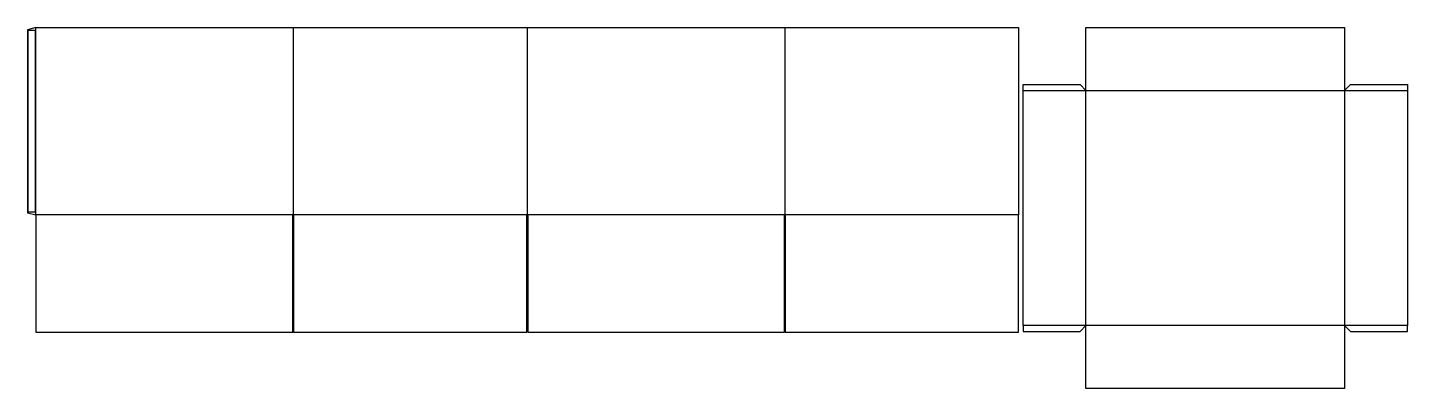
# Model space of a CAD drawing. Header units: millimetres. Extents: x 0 to 5904, y 0 to 1544.
import ezdxf

# ---------------------------------------------------------------- set-up
doc = ezdxf.new("R2010")
doc.units = ezdxf.units.MM
for name, color, linetype in [('CREASE', 5, 'CONTINUOUS'), ('CUT', 1, 'CONTINUOUS'), ('GLUE', 2, 'CONTINUOUS')]:
    doc.layers.add(name, color=color, linetype=linetype)

msp = doc.modelspace()

# ---------------------------------------------------------------- linework, layer by layer
at = {"layer": 'CREASE'}
for p, q in [((35, 742.4), (35, 1544)), ((1136.6, 1544), (1136.6, 742.4)), ((2138.2, 1544), (2138.2, 742.4)), ((3239.8, 1544), (3239.8, 742.4)), ((4259.8, 1275.4), (4528.4, 1275.4)), ((4528.4, 1275.4), (5635.2, 1275.4)), ((4528.4, 268.6), (4528.4, 1275.4)), ((5635.2, 1275.4), (5635.2, 268.6)), ((5635.2, 1275.4), (5903.8, 1275.4)), ((1135, 742.4), (35, 742.4)), ((2136.6, 742.4), (1138.2, 742.4)), ((3238.2, 742.4), (2139.8, 742.4)), ((4239.8, 742.4), (3241.4, 742.4)), ((4528.4, 268.6), (4259.8, 268.6)), ((5635.2, 268.6), (4528.4, 268.6)), ((5903.8, 268.6), (5635.2, 268.6))]:
    msp.add_line(p, q, dxfattribs=at)
at = {"layer": 'CUT'}
for p, q in [((35, 1544), (0, 1534.622)), ((35, 1544), (1136.6, 1544)), ((1136.6, 1544), (2138.2, 1544)), ((2138.2, 1544), (3239.8, 1544)), ((3239.8, 1544), (4239.8, 1544)), ((4239.8, 1544), (4239.8, 742.4)), ((4528.4, 1544), (5635.2, 1544)), ((4528.4, 1275.4), (4528.4, 1544)), ((5635.2, 1544), (5635.2, 1275.4)), ((0, 1534.622), (0, 751.778)), ((4259.8, 1275.4), (4259.8, 1300.4)), ((4259.8, 1300.4), (4503.4, 1300.4)), ((4503.4, 1300.4), (4528.4, 1275.4)), ((5635.2, 1275.4), (5660.2, 1300.4)), ((5660.2, 1300.4), (5903.8, 1300.4)), ((5903.8, 1300.4), (5903.8, 1275.4)), ((4259.8, 268.6), (4259.8, 1275.4)), ((5903.8, 1275.4), (5903.8, 268.6)), ((0, 751.778), (35, 742.4)), ((35, 742.4), (35, 240.8)), ((1136.6, 742.4), (1135, 742.4)), ((1135, 240.8), (1135, 742.4)), ((1138.2, 742.4), (1136.6, 742.4)), ((1138.2, 742.4), (1138.2, 240.8)), ((2138.2, 742.4), (2136.6, 742.4)), ((2136.6, 240.8), (2136.6, 742.4)), ((2139.8, 742.4), (2138.2, 742.4)), ((2139.8, 742.4), (2139.8, 240.8)), ((3239.8, 742.4), (3238.2, 742.4)), ((3238.2, 240.8), (3238.2, 742.4)), ((3241.4, 742.4), (3239.8, 742.4)), ((3241.4, 742.4), (3241.4, 240.8)), ((4239.8, 240.8), (4239.8, 742.4)), ((35, 240.8), (1135, 240.8)), ((1138.2, 240.8), (2136.6, 240.8)), ((2139.8, 240.8), (3238.2, 240.8)), ((3241.4, 240.8), (4239.8, 240.8)), ((4259.8, 268.6), (4259.8, 243.6)), ((4259.8, 243.6), (4503.4, 243.6)), ((4503.4, 243.6), (4528.4, 268.6)), ((4528.4, 0), (4528.4, 268.6)), ((5635.2, 268.6), (5635.2, 0)), ((5635.2, 268.6), (5660.2, 243.6)), ((5660.2, 243.6), (5903.8, 243.6)), ((5903.8, 243.6), (5903.8, 268.6)), ((5635.2, 0), (4528.4, 0))]:
    msp.add_line(p, q, dxfattribs=at)
at = {"layer": 'GLUE'}
for p, q in [((2, 1532.622), (33, 1532.622)), ((2, 753.778), (2, 1532.622)), ((33, 1532.622), (33, 753.778)), ((33, 753.778), (2, 753.778))]:
    msp.add_line(p, q, dxfattribs=at)

doc.saveas('drawing.dxf')
